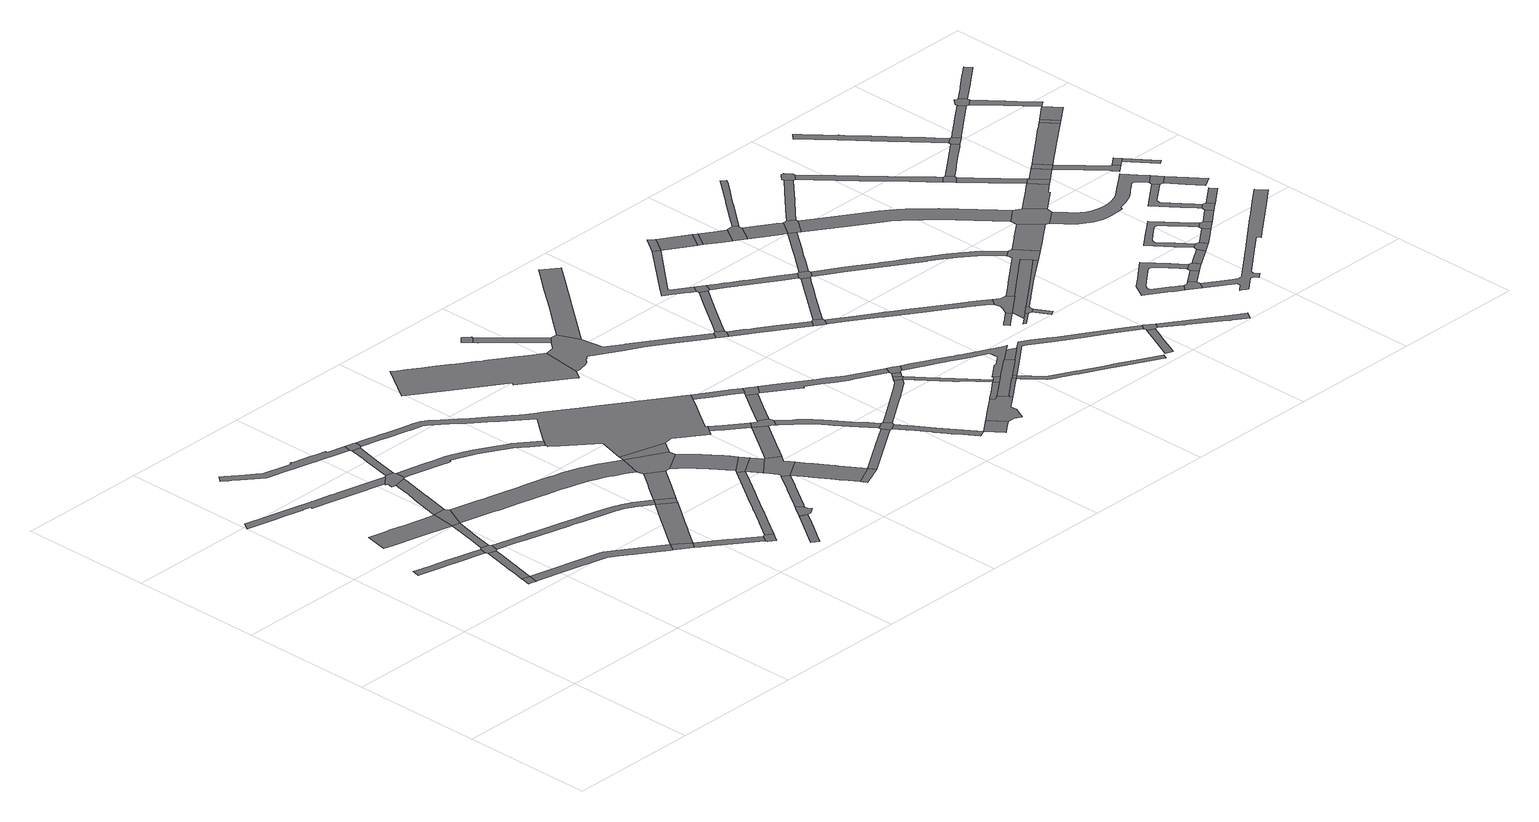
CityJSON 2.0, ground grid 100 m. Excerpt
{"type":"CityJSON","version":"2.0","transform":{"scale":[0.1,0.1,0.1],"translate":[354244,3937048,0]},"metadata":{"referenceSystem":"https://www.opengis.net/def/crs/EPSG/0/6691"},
"CityObjects":{
"road1":{"type":"Road","attributes":{"RoadStructureAttribute.sectionType":"1"},"geometry":[{"type":"MultiSurface","lod":"1","boundaries":[[[0,1,2,3,4,5,6,7,8,9,10,11,12,13,14,15,16,17,18,19,20,21]]]}]},
"road2":{"type":"Road","geometry":[{"type":"MultiSurface","lod":"1","boundaries":[[[22,23,24,25,26,27]]]}]},
"road3":{"type":"Road","attributes":{"RoadStructureAttribute.sectionType":"1"},"geometry":[{"type":"MultiSurface","lod":"1","boundaries":[[[26,28,29,30,31,32,33,34,35,27]]]}]},
"road4":{"type":"Road","attributes":{"RoadStructureAttribute.sectionType":"1"},"geometry":[{"type":"MultiSurface","lod":"1","boundaries":[[[36,37,38,39,40,41,42,43,44,45,46]]]}]},
"road5":{"type":"Road","geometry":[{"type":"MultiSurface","lod":"1","boundaries":[[[47,48,49,50,11,10,31,30]]]}]},
"road6":{"type":"Road","attributes":{"RoadStructureAttribute.sectionType":"1"},"geometry":[{"type":"MultiSurface","lod":"1","boundaries":[[[51,52,53,54,55,56,57,58,59,60,61,62,63,64,65,66,67,68,69,70,71,72,73,74,75,76,77,78,79,80,81,82]]]}]},
"road7":{"type":"Road","attributes":{"RoadStructureAttribute.sectionType":"1"},"geometry":[{"type":"MultiSurface","lod":"1","boundaries":[[[49,83,84,85,86,38,87,88,89,50]]]}]},
"road8":{"type":"Road","attributes":{"RoadStructureAttribute.sectionType":"1"},"geometry":[{"type":"MultiSurface","lod":"1","boundaries":[[[25,90,91,92,93,94,95,96,97,98,99,100,101,26]]]}]},
"road9":{"type":"Road","geometry":[{"type":"MultiSurface","lod":"1","boundaries":[[[38,86,102,103,39]]]}]},
"road10":{"type":"Road","attributes":{"RoadStructureAttribute.sectionType":"1"},"geometry":[{"type":"MultiSurface","lod":"1","boundaries":[[[104,105,106,107,108,109,110,111,112,113,114,115,116,117,118,119,120,121,122,123,124,125,126,127,128,129,130,131,132,133,134,135,136,137,138,139,140,141,142,143,144,145]]]}]},
"road11":{"type":"Road","attributes":{"RoadStructureAttribute.sectionType":"1"},"geometry":[{"type":"MultiSurface","lod":"1","boundaries":[[[103,146,147,148,149,150,151,152,153,154,155,39]]]}]},
"road12":{"type":"Road","geometry":[{"type":"MultiSurface","lod":"1","boundaries":[[[156,157,158,150,149,159,160,161,162,65,64]]]}]},
"road13":{"type":"Road","attributes":{"RoadStructureAttribute.sectionType":"1"},"geometry":[{"type":"MultiSurface","lod":"1","boundaries":[[[163,164,165,166,167,168,169,170,171,172,173,174,175,176,177,178,179,180,181,182,183,184,185,186,187,188,189,190,191,192,193,194,195,196,197,198,48,47]]]}]},
"road14":{"type":"Road","geometry":[{"type":"MultiSurface","lod":"1","boundaries":[[[199,98,97,200,201]]]}]},
"road15":{"type":"Road","attributes":{"RoadStructureAttribute.sectionType":"1"},"geometry":[{"type":"MultiSurface","lod":"1","boundaries":[[[202,203,204,205,162,161,206,207,208]]]}]},
"road16":{"type":"Road","attributes":{"RoadStructureAttribute.sectionType":"1"},"geometry":[{"type":"MultiSurface","lod":"1","boundaries":[[[209,210,211,212,213,214,215,199,201]]]}]},
"road17":{"type":"Road","geometry":[{"type":"MultiSurface","lod":"1","boundaries":[[[216,217,218,123,122,202,208,219]]]}]},
"road18":{"type":"Road","attributes":{"RoadStructureAttribute.sectionType":"1"},"geometry":[{"type":"MultiSurface","lod":"1","boundaries":[[[220,221,222,223,224,225,226,227,228,229,230,231,232,233,234,235,102,86,236,237,238,239,240,241,242,243,244,245,246,247,248,249,250,251,252,253,254,255]]]}]},
"road19":{"type":"Road","attributes":{"RoadStructureAttribute.sectionType":"1"},"geometry":[{"type":"MultiSurface","lod":"1","boundaries":[[[175,256,257,258,259,98,199,260,261,262,263,264,265,266]]]}]},
"road20":{"type":"Road","geometry":[{"type":"MultiSurface","lod":"1","boundaries":[[[267,268,269,270,212,211,271]]]}]},
"road21":{"type":"Road","attributes":{"RoadStructureAttribute.sectionType":"1"},"geometry":[{"type":"MultiSurface","lod":"1","boundaries":[[[159,272,273,274,275,276,277,278,279,280,281,282,283,284,285,286,287,288,289,290,291,292,293,294,295,296,297,160]]]}]},
"road22":{"type":"Road","geometry":[{"type":"MultiSurface","lod":"1","boundaries":[[[298,299,176,175,266]]]}]},
"road23":{"type":"Road","attributes":{"RoadStructureAttribute.sectionType":"1"},"geometry":[{"type":"MultiSurface","lod":"1","boundaries":[[[300,301,302,303,304,305,306,307,308,309,310,311,312]]]}]},
"road24":{"type":"Road","attributes":{"RoadStructureAttribute.sectionType":"1"},"geometry":[{"type":"MultiSurface","lod":"1","boundaries":[[[299,313,314,315,316,317,318,319,320,321,176]]]}]},
"road25":{"type":"Road","geometry":[{"type":"MultiSurface","lod":"1","boundaries":[[[322,323,324,325,306,326,327,328,329]]]}]},
"road26":{"type":"Road","attributes":{"RoadStructureAttribute.sectionType":"1"},"geometry":[{"type":"MultiSurface","lod":"1","boundaries":[[[330,331,332,333,334,335,336,337,338,339,270,269,340,341,342,343,344,345,346,347,348,349,350,351,352,353,354,355,351,356]]]}]},
"road27":{"type":"Road","geometry":[{"type":"MultiSurface","lod":"1","boundaries":[[[357,358,255,254,317,316,359]]]}]},
"road28":{"type":"Road","geometry":[{"type":"MultiSurface","lod":"1","boundaries":[[[360,361,362,363,364,365,366,367,368,369,370,371,372,373,374,375,376,377,378,379,380,381,382,383,384,216,219,385,386,387,388,389,390,391,392,393,394,395,396,397,398,399,400,401,402,287,286,403,404,405,406,407,408,409,410,411,412,413,414,415,416,417,418,419,420,421]]]}]},
"road29":{"type":"Road","geometry":[{"type":"MultiSurface","lod":"1","boundaries":[[[358,422,412,411,255]]]}]},
"road30":{"type":"Road","attributes":{"RoadStructureAttribute.sectionType":"1"},"geometry":[{"type":"MultiSurface","lod":"1","boundaries":[[[423,424,425,426,427,428,429,430,431,432,433,434,435,436,437,438,439,440,441,442,443,444,357,359]]]}]},
"road31":{"type":"Road","geometry":[{"type":"MultiSurface","lod":"1","boundaries":[[[351,355,434,433,356]]]}]},
"road32":{"type":"Road","attributes":{"RoadStructureAttribute.sectionType":"1"},"geometry":[{"type":"MultiSurface","lod":"1","boundaries":[[[445,446,447,448,449,450,451,452,453,454,455,456,457,458,459,460,461,462,463,464,465,466,467,451,468,469,470,471,472,473,322,329]]]}]},
"road33":{"type":"Road","geometry":[{"type":"MultiSurface","lod":"1","boundaries":[[[467,474,475,476,353,352,477,478,479,468,451]]]}]},
"road34":{"type":"Road","geometry":[{"type":"MultiSurface","lod":"1","boundaries":[[[459,480,481,482,460]]]}]},
"road35":{"type":"Road","attributes":{"RoadStructureAttribute.sectionType":"1"},"geometry":[{"type":"MultiSurface","lod":"1","boundaries":[[[483,484,485,486,487,488,489,490,491,492,493,494,495,496,497,498,499,500,501,502,503,504,505,506,507,508,509,510,511]]]}]},
"road36":{"type":"Road","attributes":{"RoadStructureAttribute.sectionType":"1"},"geometry":[{"type":"MultiSurface","lod":"1","boundaries":[[[512,513,476,475,514,515,516,517]]]}]},
"road37":{"type":"Road","attributes":{"RoadStructureAttribute.sectionType":"1"},"geometry":[{"type":"MultiSurface","lod":"1","boundaries":[[[518,519,416,415,520,521,512]]]}]},
"road38":{"type":"Road","geometry":[{"type":"MultiSurface","lod":"1","boundaries":[[[522,523,524,525,526,527,518,512,517]]]}]},
"road39":{"type":"Road","attributes":{"RoadStructureAttribute.sectionType":"1"},"geometry":[{"type":"MultiSurface","lod":"1","boundaries":[[[528,529,530,531,532,533,534,535,536,537,538,460,482]]]}]},
"road40":{"type":"Road","geometry":[{"type":"MultiSurface","lod":"1","boundaries":[[[539,540,541,542,543,544,545,546]]]}]},
"road41":{"type":"Road","attributes":{"RoadStructureAttribute.sectionType":"1"},"geometry":[{"type":"MultiSurface","lod":"1","boundaries":[[[547,526,525,548,549,550]]]}]},
"road42":{"type":"Road","attributes":{"RoadStructureAttribute.sectionType":"1"},"geometry":[{"type":"MultiSurface","lod":"1","boundaries":[[[551,552,553,554,555,556,557,558,559,560,561,562,524,523,563,564,565,566,567,568,569,570]]]}]},
"road43":{"type":"Road","attributes":{"RoadStructureAttribute.sectionType":"1"},"geometry":[{"type":"MultiSurface","lod":"1","boundaries":[[[571,572,573,574,575,576,577,578,579,360,421]]]}]},
"road44":{"type":"Road","attributes":{"RoadStructureAttribute.sectionType":"1"},"geometry":[{"type":"MultiSurface","lod":"1","boundaries":[[[580,581,582,583,542,541,584,585,586,587,588,589,590]]]}]},
"road45":{"type":"Road","geometry":[{"type":"MultiSurface","lod":"1","boundaries":[[[534,533,591,592,593,594,551,570]]]}]},
"road46":{"type":"Road","geometry":[{"type":"MultiSurface","lod":"1","boundaries":[[[549,595,596,597,598,599,575,574,550]]]}]},
"road47":{"type":"Road","attributes":{"RoadStructureAttribute.sectionType":"1"},"geometry":[{"type":"MultiSurface","lod":"1","boundaries":[[[600,601,602,603,592,591,604,605,606,607,608,609,610,611,612]]]}]},
"road48":{"type":"Road","geometry":[{"type":"MultiSurface","lod":"1","boundaries":[[[613,492,491,614,615,616,617,618,619,620,621,622,623,624,625,626,627,628,629,630,631,632,633,634,635,580,590]]]}]},
"road49":{"type":"Road","attributes":{"function":"3","RoadStructureAttribute.sectionType":"1"},"geometry":[{"type":"MultiSurface","lod":"1","boundaries":[[[636,637,638,600,639]]]}]},
"road50":{"type":"Road","attributes":{"RoadStructureAttribute.sectionType":"1"},"geometry":[{"type":"MultiSurface","lod":"1","boundaries":[[[640,641,642,643,644,645,646,597,596,647,648,649,650,651,652,653,654,655,656,657]]]}]},
"road51":{"type":"Road","attributes":{"RoadStructureAttribute.sectionType":"1"},"geometry":[{"type":"MultiSurface","lod":"1","boundaries":[[[658,659,660,661,662,663,664,665,594,593,666,667,668,669,670,671,672,673,674,675,676,677,678,679,680,681,682,683,684,675,685]]]}]},
"road52":{"type":"Road","attributes":{"function":"3","RoadStructureAttribute.sectionType":"1"},"geometry":[{"type":"MultiSurface","lod":"1","boundaries":[[[686,687,688,689,690,635,634,691,692,693,694]]]}]},
"road53":{"type":"Road","geometry":[{"type":"MultiSurface","lod":"1","boundaries":[[[695,696,697,698,699,700,701,702,703,704,705,706,707,708,709,638,637,710,711,712]]]}]},
"road54":{"type":"Road","geometry":[{"type":"MultiSurface","lod":"1","boundaries":[[[713,714,715,716,626,625]]]}]},
"road55":{"type":"Road","geometry":[{"type":"MultiSurface","lod":"1","boundaries":[[[675,684,717,718,685]]]}]},
"road56":{"type":"Road","attributes":{"RoadStructureAttribute.sectionType":"1"},"geometry":[{"type":"MultiSurface","lod":"1","boundaries":[[[719,718,717,720]]]}]},
"road57":{"type":"Road","geometry":[{"type":"MultiSurface","lod":"1","boundaries":[[[719,720,721,722,723,724,657,656]]]}]},
"road58":{"type":"Road","geometry":[{"type":"MultiSurface","lod":"1","boundaries":[[[725,726,704,703,727,728,729,680]]]}]},
"road59":{"type":"Road","attributes":{"RoadStructureAttribute.sectionType":"1"},"geometry":[{"type":"MultiSurface","lod":"1","boundaries":[[[730,731,732,733,734,735,736,737,738,714,713,739,740,741,742]]]}]},
"road60":{"type":"Road","attributes":{"RoadStructureAttribute.sectionType":"1"},"geometry":[{"type":"MultiSurface","lod":"1","boundaries":[[[697,743,744,745,746,747,698]]]}]},
"road61":{"type":"Road","attributes":{"RoadStructureAttribute.sectionType":"1"},"geometry":[{"type":"MultiSurface","lod":"1","boundaries":[[[748,749,750,751,752,753,716,715,754,755,756,757,758]]]}]},
"road62":{"type":"Road","geometry":[{"type":"MultiSurface","lod":"1","boundaries":[[[759,681,680,729,760,761]]]}]},
"road63":{"type":"Road","attributes":{"function":"3","RoadStructureAttribute.sectionType":"1"},"geometry":[{"type":"MultiSurface","lod":"1","boundaries":[[[762,763,764,765,766,700,699,767,768,769,770,771,772]]]}]},
"road64":{"type":"Road","geometry":[{"type":"MultiSurface","lod":"1","boundaries":[[[770,773,746,745,774]]]}]},
"road65":{"type":"Road","attributes":{"RoadStructureAttribute.sectionType":"1"},"geometry":[{"type":"MultiSurface","lod":"1","boundaries":[[[722,775,776,777,778,779,780,781,782,783,784,785,786,761,760,787,788,789,790,791,792,793,794,795,796,797,798,799,800,723]]]}]},
"road66":{"type":"Road","geometry":[{"type":"MultiSurface","lod":"1","boundaries":[[[801,802,803,804,805,730,742]]]}]},
"road67":{"type":"Road","geometry":[{"type":"MultiSurface","lod":"1","boundaries":[[[806,807,808,809,748,758]]]}]},
"road68":{"type":"Road","attributes":{"RoadStructureAttribute.sectionType":"1"},"geometry":[{"type":"MultiSurface","lod":"1","boundaries":[[[810,811,812,813,814,815,816,809,808,817,818,819,820,821,822,823]]]}]},
"road69":{"type":"Road","attributes":{"function":"3","RoadStructureAttribute.sectionType":"6"},"geometry":[{"type":"MultiSurface","lod":"1","boundaries":[[[824,825,762,772]]]}]},
"road70":{"type":"Road","attributes":{"RoadStructureAttribute.sectionType":"1"},"geometry":[{"type":"MultiSurface","lod":"1","boundaries":[[[826,827,828,829,830,831,832,833,805,804]]]}]},
"road71":{"type":"Road","attributes":{"RoadStructureAttribute.sectionType":"1"},"geometry":[{"type":"MultiSurface","lod":"1","boundaries":[[[745,834,835,836,837,838,839,840,841,842,843,844,845,846,847,848,849,850,851,852,853,854,855,774]]]}]},
"road72":{"type":"Road","attributes":{"RoadStructureAttribute.sectionType":"1"},"geometry":[{"type":"MultiSurface","lod":"1","boundaries":[[[856,857,858,859,860,861,862,807,806,863,864,865,866,867,868]]]}]},
"road73":{"type":"Road","attributes":{"RoadStructureAttribute.sectionType":"1"},"geometry":[{"type":"MultiSurface","lod":"1","boundaries":[[[869,870,871,872,873,874,875,876,877,878,879,880,881,882,883,884,885,886,887,888,803,802]]]}]},
"road74":{"type":"Road","geometry":[{"type":"MultiSurface","lod":"1","boundaries":[[[889,890,810,823]]]}]},
"road75":{"type":"Road","attributes":{"RoadStructureAttribute.sectionType":"1"},"geometry":[{"type":"MultiSurface","lod":"1","boundaries":[[[891,770,774,892,893,894,895,896,897,898,899,900,901,902,903,904,905,906,907,908,909,910,911,912,772]]]}]},
"road76":{"type":"Road","geometry":[{"type":"MultiSurface","lod":"1","boundaries":[[[867,831,830,913,914,915,916,868]]]}]},
"road77":{"type":"Road","attributes":{"function":"3","RoadStructureAttribute.sectionType":"1"},"geometry":[{"type":"MultiSurface","lod":"1","boundaries":[[[917,918,919,920,889,823]]]}]},
"road78":{"type":"Road","attributes":{"RoadStructureAttribute.sectionType":"1"},"geometry":[{"type":"MultiSurface","lod":"1","boundaries":[[[921,922,923,924,925,926,927,928,929,930,931,932]]]}]},
"road79":{"type":"Road","geometry":[{"type":"MultiSurface","lod":"1","boundaries":[[[919,918,933,934]]]}]},
"road80":{"type":"Road","geometry":[{"type":"MultiSurface","lod":"1","boundaries":[[[935,936,937,938,939,940]]]}]},
"road81":{"type":"Road","attributes":{"function":"3","RoadStructureAttribute.sectionType":"1"},"geometry":[{"type":"MultiSurface","lod":"1","boundaries":[[[933,941,942,943,944,945,934]]]}]},
"road82":{"type":"Road","geometry":[{"type":"MultiSurface","lod":"1","boundaries":[[[946,940,939,947,948,949,950]]]}]},
"road83":{"type":"Road","attributes":{"RoadStructureAttribute.sectionType":"1"},"geometry":[{"type":"MultiSurface","lod":"1","boundaries":[[[951,952,953,916,915,954,955,956,957,958,959]]]}]},
"road84":{"type":"Road","geometry":[{"type":"MultiSurface","lod":"1","boundaries":[[[960,961,962,963,879,878,964,965,921,932]]]}]},
"road85":{"type":"Road","attributes":{"RoadStructureAttribute.sectionType":"1"},"geometry":[{"type":"MultiSurface","lod":"1","boundaries":[[[966,967,968,969,970,971,972,973]]]}]},
"road86":{"type":"Road","attributes":{"RoadStructureAttribute.sectionType":"1"},"geometry":[{"type":"MultiSurface","lod":"1","boundaries":[[[947,974,975,948]]]}]},
"road87":{"type":"Road","geometry":[{"type":"MultiSurface","lod":"1","boundaries":[[[976,944,943,977,978,979,980,981]]]}]},
"road88":{"type":"Road","attributes":{"function":"3","RoadStructureAttribute.sectionType":"1"},"geometry":[{"type":"MultiSurface","lod":"1","boundaries":[[[982,983,979,978,984,985,959,986]]]}]},
"road89":{"type":"Road","geometry":[{"type":"MultiSurface","lod":"1","boundaries":[[[901,987,971,970,988,989,990,902]]]}]},
"road90":{"type":"Road","attributes":{"RoadStructureAttribute.sectionType":"1"},"geometry":[{"type":"MultiSurface","lod":"1","boundaries":[[[991,992,993,994,995,996,997,998,999,1000,1001,1002,1003,1004,914,913,1005,1006,1007,1008,1009,1010,1011,1012,1013,1014,1015,1016,1017]]]}]},
"road91":{"type":"Road","attributes":{"function":"3","RoadStructureAttribute.sectionType":"1"},"geometry":[{"type":"MultiSurface","lod":"1","boundaries":[[[1018,1019,1020,1021,1022,1023,946,1024,1025]]]}]},
"road92":{"type":"Road","geometry":[{"type":"MultiSurface","lod":"1","boundaries":[[[1026,986,959,958,1027,1028,1029]]]}]},
"road93":{"type":"Road","attributes":{"function":"3","RoadStructureAttribute.sectionType":"1"},"geometry":[{"type":"MultiSurface","lod":"1","boundaries":[[[1024,946,950,1030,1031,1032,1033,1034,1035,1036,1037,1038]]]}]},
"road94":{"type":"Road","attributes":{"RoadStructureAttribute.sectionType":"1"},"geometry":[{"type":"MultiSurface","lod":"1","boundaries":[[[1039,1040,1041,1042,1043,1044,1045,1046,1047,1048,1049,1050,1051,1052,1053,1054,1055,1056,1057,1058,1059,976,981]]]}]},
"road95":{"type":"Road","attributes":{"RoadStructureAttribute.sectionType":"1"},"geometry":[{"type":"MultiSurface","lod":"1","boundaries":[[[1060,1061,1062,1063,1064,1065,1066,1067,1068,1069,1070,1071,1072,1073,1074,1075,989,988]]]}]},
"road96":{"type":"Road","attributes":{"RoadStructureAttribute.sectionType":"1"},"geometry":[{"type":"MultiSurface","lod":"1","boundaries":[[[1037,1076,1077,1017,1016,1078,1079,1080,1081,1082,962,961,1019,1083,1084,1085,1018,1038]]]}]},
"road97":{"type":"Road","attributes":{"RoadStructureAttribute.sectionType":"1"},"geometry":[{"type":"MultiSurface","lod":"1","boundaries":[[[1086,1087,1088,1089,1090,1091,1092,1093,1094,1095,1096,1097,1098,1099,1026,1029]]]}]},
"road98":{"type":"Road","attributes":{"function":"3","RoadStructureAttribute.sectionType":"1"}},
"road99":{"type":"Road","attributes":{"function":"3","RoadStructureAttribute.sectionType":"1"},"geometry":[{"type":"MultiSurface","lod":"1","boundaries":[[[1027,1100,1101,1102,1103,1104,1105,1106,1107,1108,1109,1110,1111,1112,1113,1114,1115,1116,1117,1118,1119,1120,1028]]]}]},
"road100":{"type":"Road","geometry":[{"type":"MultiSurface","lod":"1","boundaries":[[[1121,1122,1123,1124,1125,1126,1127]]]}]},
"road101":{"type":"Road","attributes":{"RoadStructureAttribute.sectionType":"1"},"geometry":[{"type":"MultiSurface","lod":"1","boundaries":[[[1128,1129,1130,1131,1132,1133,1134,1135,1136,1137,1138,1125,1124,1139,1140,1141,1142,1143,1144,1145,1146,1147,1148,1149,1150,1151,1152]]]}]},
"road102":{"type":"Road","geometry":[{"type":"MultiSurface","lod":"1","boundaries":[[[1153,1154,1155,1156,1157,1092,1091,1158]]]}]},
"road103":{"type":"Road","geometry":[{"type":"MultiSurface","lod":"1","boundaries":[[[1159,1160,1077,1076,1161,1162,1163,1164]]]}]},
"road104":{"type":"Road","attributes":{"RoadStructureAttribute.sectionType":"1"},"geometry":[{"type":"MultiSurface","lod":"1","boundaries":[[[1165,1166,1122,1121]]]}]},
"road105":{"type":"Road","geometry":[{"type":"MultiSurface","lod":"1","boundaries":[[[1166,1165,1167,1168,1169,1128,1152]]]}]},
"road106":{"type":"Road","attributes":{"RoadStructureAttribute.sectionType":"1"},"geometry":[{"type":"MultiSurface","lod":"1","boundaries":[[[1158,1170,1171,1172,1173,1174,1175,1176,1177,1178,1179,1180,1181,1182,1183,1184,1185,1186,1187,1188,1189,1190,1191,1153]]]}]},
"road107":{"type":"Road","geometry":[{"type":"MultiSurface","lod":"1","boundaries":[[[1192,1164,1163,1193,1194,1195,1196,1110,1109]]]}]},
"road108":{"type":"Road","attributes":{"RoadStructureAttribute.sectionType":"1"},"geometry":[{"type":"MultiSurface","lod":"1","boundaries":[[[1197,1198,1169,1168,1199]]]}]},
"road109":{"type":"Road","geometry":[{"type":"MultiSurface","lod":"1","boundaries":[[[1200,1201,1202,1203,1197,1199]]]}]},
"road110":{"type":"Road","geometry":[{"type":"MultiSurface","lod":"1","boundaries":[[[1204,1205,1180,1179,1206,1207,1208]]]}]},
"road111":{"type":"Road","attributes":{"RoadStructureAttribute.sectionType":"1"},"geometry":[{"type":"MultiSurface","lod":"1","boundaries":[[[1209,1210,1211,1212,1213,1214,1215,1203,1202,1216,1217,1218,1219,1220,1221,1222,1223,1224,1225,1226]]]}]},
"road112":{"type":"Road","attributes":{"function":"3","RoadStructureAttribute.sectionType":"1"},"geometry":[{"type":"MultiSurface","lod":"1","boundaries":[[[1227,1228,1229,1230,1231,1232,1196,1195]]]}]},
"road113":{"type":"Road","attributes":{"RoadStructureAttribute.sectionType":"1"},"geometry":[{"type":"MultiSurface","lod":"1","boundaries":[[[1233,1234,1235,1236,1201,1200,1237,1238,1239,1240]]]}]},
"road114":{"type":"Road","attributes":{"RoadStructureAttribute.sectionType":"1"},"geometry":[{"type":"MultiSurface","lod":"1","boundaries":[[[1207,1241,1242,1243,1244,1230,1245,1246,1247,1248,1208]]]}]},
"road115":{"type":"Road","attributes":{"RoadStructureAttribute.sectionType":"1"},"geometry":[{"type":"MultiSurface","lod":"1","boundaries":[[[1249,1250,1251,1252,1253,1254,1255,1256,1257,1258,1259,1260,1127,1126,1261,1262,1263,1264,1265,1266,1267,1268,1269,1270,1271,1272,1273,1274,1275,1276,1277,1278,1279,1280]]]}]},
"road116":{"type":"Road","attributes":{"RoadStructureAttribute.sectionType":"1"},"geometry":[{"type":"MultiSurface","lod":"1","boundaries":[[[1281,1282,1283,1284,1285,1286,1287,1288,1289,1290,1291,1292,1293,1294,1295,1296,1297,1298,1299,1300,1301,1302,1303,1304,1305,1306,1307,1308,1309,1194,1193,1310,1311,1312,1313,1314,1315,1316,1317,1318,1319,1320,1321,1322,1323,1324,1325,1326,1327,1328,1329,1330,1331,1332,1333,1334,1335,1336,1337,1338,1339,1340,1341]]]}]},
"road117":{"type":"Road","geometry":[{"type":"MultiSurface","lod":"1","boundaries":[[[1225,1233,1240,1342,1343,1226]]]}]},
"road118":{"type":"Road","attributes":{"RoadStructureAttribute.sectionType":"1"},"geometry":[{"type":"MultiSurface","lod":"1","boundaries":[[[1344,1345,1346,1347,1205,1204,1348,1349,1350,1351,1352,1353]]]}]},
"road119":{"type":"Road","geometry":[{"type":"MultiSurface","lod":"1","boundaries":[[[1245,1230,1229,1354,1355]]]}]},
"road120":{"type":"Road","attributes":{"RoadStructureAttribute.sectionType":"1"},"geometry":[{"type":"MultiSurface","lod":"1","boundaries":[[[1356,1357,1358,1359,1360,1361,1362,1363,1364,1365,1366,1367,1368,1369,1370,1371,1372,1373,1374,1375,1376,1377,1378,1379,1380,1381,1382,1383,1384,1385]]]}]},
"road121":{"type":"Road","attributes":{"function":"3","RoadStructureAttribute.sectionType":"1"},"geometry":[{"type":"MultiSurface","lod":"1","boundaries":[[[1354,1386,1387,1355]]]}]},
"road122":{"type":"Road","attributes":{"RoadStructureAttribute.sectionType":"1"},"geometry":[{"type":"MultiSurface","lod":"1","boundaries":[[[1388,1343,1342,1389,1390]]]}]},
"road123":{"type":"Road","attributes":{"RoadStructureAttribute.sectionType":"1"},"geometry":[{"type":"MultiSurface","lod":"1","boundaries":[[[1391,1392,1393,1394,1395,1396,1397,1398,1399,1400,1401]]]}]},
"road124":{"type":"Road","geometry":[{"type":"MultiSurface","lod":"1","boundaries":[[[1402,1387,1386,1403]]]}]},
"road125":{"type":"Road","geometry":[{"type":"MultiSurface","lod":"1","boundaries":[[[1389,1404,1405,1406,1391,1401,1390]]]}]},
"road126":{"type":"Road","geometry":[{"type":"MultiSurface","lod":"1","boundaries":[[[1372,1371,1353,1352,1407,1408,1409]]]}]},
"road127":{"type":"Road","attributes":{"RoadStructureAttribute.sectionType":"1"},"geometry":[{"type":"MultiSurface","lod":"1","boundaries":[[[1410,1411,1412,1413,1403,1386,1414,1415,1416,1417,1418]]]}]},
"road128":{"type":"Road","attributes":{"RoadStructureAttribute.sectionType":"1"},"geometry":[{"type":"MultiSurface","lod":"1","boundaries":[[[1406,1405,1419,1420,1421]]]}]},
"road129":{"type":"Road","geometry":[{"type":"MultiSurface","lod":"1","boundaries":[[[1422,1397,1396,1423,1424,1425,1281,1341]]]}]},
"road130":{"type":"Road","attributes":{"RoadStructureAttribute.sectionType":"1"},"geometry":[{"type":"MultiSurface","lod":"1","boundaries":[[[1426,1425,1424,1427,1428,1429]]]}]},
"road131":{"type":"Road","geometry":[{"type":"MultiSurface","lod":"1","boundaries":[[[1430,1431,1432,1433,1434,1435,1410,1418]]]}]},
"road132":{"type":"Road","attributes":{"function":"3","RoadStructureAttribute.sectionType":"1"},"geometry":[{"type":"MultiSurface","lod":"1","boundaries":[[[1436,1437,1438,1439,1402,1403,1440,1441,1442,1443,1444]]]}]},
"road133":{"type":"Road","attributes":{"RoadStructureAttribute.sectionType":"1"},"geometry":[{"type":"MultiSurface","lod":"1","boundaries":[[[1408,1445,1446,1447,1448,1449,1450,1451,1452,1409]]]}]},
"road134":{"type":"Road","attributes":{"RoadStructureAttribute.sectionType":"1"},"geometry":[{"type":"MultiSurface","lod":"1","boundaries":[[[1432,1453,1454,1433]]]}]},
"road135":{"type":"Road","geometry":[{"type":"MultiSurface","lod":"1","boundaries":[[[1455,1449,1448,1456,1457,1458,1459,1460,1461]]]}]},
"road136":{"type":"Road","geometry":[{"type":"MultiSurface","lod":"1","boundaries":[[[1443,1462,1463,1444]]]}]},
"road137":{"type":"Road","attributes":{"RoadStructureAttribute.sectionType":"1"},"geometry":[{"type":"MultiSurface","lod":"1","boundaries":[[[1464,1465,1457,1456,1466,1467,1468,1469]]]}]},
"road138":{"type":"Road","attributes":{"function":"3","RoadStructureAttribute.sectionType":"1"},"geometry":[{"type":"MultiSurface","lod":"1","boundaries":[[[1463,1462,1470,1468]]]}]},
"road139":{"type":"Road","attributes":{"RoadStructureAttribute.sectionType":"1"},"geometry":[{"type":"MultiSurface","lod":"1","boundaries":[[[1458,1471,1472,1473,1474,1475,1476,1477,1478,1479,1480,1481,1459]]]}]}
},
"vertices":[
[333,1728,0],[369,1719,0],[425,1706,0],[427,1705,0],[462,1697,0],[508,1686,0],[521,1683,0],[586,1668,0],[613,1661,0],[647,1653,0],[854,1604,0],[868,1662,0],[796,1680,0],[715,1699,0],[655,1713,0],[626,1720,0],[537,1741,0],[474,1756,0],[433,1766,0],[427,1768,0],[425,1768,0],[349,1786,0],
[771,1192,0],[754,1119,0],[783,1112,0],[812,1105,0],[830,1179,0],[772,1198,0],
[877,1380,0],[908,1509,0],[923,1572,0],[865,1587,0],[843,1495,0],[819,1396,0],[807,1343,0],[789,1270,0],
[512,2117,0],[695,2073,0],[965,2009,0],[987,2191,0],[971,2194,0],[743,2247,0],[714,2254,0],[642,2272,0],[604,2281,0],[478,2310,0],[437,2135,0],
[940,1582,0],[954,1641,0],[943,1658,0],[885,1673,0],
[218,2925,0],[230,2922,0],[316,2903,0],[376,2889,0],[435,2874,0],[438,2873,0],[440,2873,0],[497,2859,0],[502,2858,0],[499,2843,0],[667,2803,0],[774,2778,0],[809,2770,0],[1059,2711,0],[1129,2771,0],[851,2837,0],[827,2843,0],[784,2854,0],[728,2868,0],[710,2872,0],[581,2901,0],[565,2905,0],[562,2906,0],[557,2907,0],[546,2910,0],[449,2932,0],[441,2934,0],[439,2935,0],[239,2982,0],[232,2983,0],[42,3029,0],[7,2975,0],
[979,1813,0],[981,1820,0],[987,1848,0],[1024,1996,0],[961,1993,0],[925,1834,0],[916,1796,0],
[830,1101,0],[1047,1050,0],[1342,981,0],[1363,976,0],[1427,932,0],[1455,912,0],[1715,732,0],[1728,723,0],[1772,786,0],[1544,944,0],[1399,1045,0],[1373,1051,0],
[1104,2161,0],[1084,2194,0],
[384,3495,0],[402,3482,0],[445,3448,0],[447,3446,0],[482,3419,0],[502,3403,0],[520,3388,0],[586,3336,0],[621,3329,0],[621,3328,0],[624,3328,0],[644,3323,0],[733,3301,0],[803,3283,0],[943,3250,0],[958,3246,0],[1024,3230,0],[1097,3213,0],[1226,3181,0],[1240,3240,0],[1116,3271,0],[1103,3274,0],[1106,3289,0],[1042,3303,0],[1013,3311,0],[986,3318,0],[867,3346,0],[846,3352,0],[834,3354,0],[830,3340,0],[821,3342,0],[801,3348,0],[709,3370,0],[682,3376,0],[612,3391,0],[576,3421,0],[518,3466,0],[448,3520,0],[446,3522,0],[406,3553,0],[377,3575,0],[338,3529,0],
[1134,2398,0],[1137,2412,0],[1191,2638,0],[1197,2664,0],[1100,2643,0],[1093,2613,0],[1066,2500,0],[1049,2437,0],[1044,2421,0],[993,2216,0],
[1056,2698,0],[1074,2694,0],[1064,2651,0],[1212,2674,0],[1215,2750,0],[1205,2768,0],[1146,2781,0],
[1087,1545,0],[1165,1525,0],[1377,1471,0],[1496,1440,0],[1535,1430,0],[1590,1416,0],[1803,1362,0],[1845,1349,0],[1914,1326,0],[1970,1295,0],[2016,1266,0],[2022,1263,0],[2088,1217,0],[2124,1266,0],[2053,1314,0],[2003,1346,0],[1974,1362,0],[1939,1381,0],[1928,1384,0],[1881,1400,0],[1880,1401,0],[1817,1420,0],[1673,1458,0],[1628,1469,0],[1604,1475,0],[1583,1481,0],[1558,1487,0],[1499,1501,0],[1496,1502,0],[1313,1551,0],[1234,1570,0],[1225,1573,0],[1205,1578,0],[1179,1583,0],[1098,1605,0],[1090,1607,0],
[1890,692,0],[1824,659,0],[1851,640,0],
[1234,3165,0],[1204,3035,0],[1192,2986,0],[1186,2956,0],[1222,2854,0],[1243,2938,0],[1295,3150,0],
[1886,616,0],[1970,555,0],[2237,360,0],[2271,410,0],[2089,547,0],[2085,549,0],[2078,554,0],
[1326,3220,0],[1305,3225,0],[1284,3229,0],[1312,3160,0],
[2300,1813,0],[2225,1851,0],[2218,1855,0],[2159,1883,0],[2095,1909,0],[2042,1929,0],[1964,1952,0],[1935,1960,0],[1902,1969,0],[1879,1976,0],[1682,2023,0],[1632,2035,0],[1503,2067,0],[1398,2093,0],[1379,2095,0],[1312,2112,0],[1165,1963,0],[1290,1933,0],[1323,1924,0],[1501,1881,0],[1575,1863,0],[1655,1844,0],[1695,1834,0],[1791,1811,0],[1817,1805,0],[1871,1791,0],[1929,1775,0],[1968,1763,0],[2014,1747,0],[2066,1726,0],[2116,1705,0],[2162,1682,0],[2175,1675,0],[2249,1637,0],[2316,1597,0],[2369,1772,0],
[2079,1204,0],[1969,1055,0],[1932,1004,0],[1786,805,0],[1979,815,0],[2006,851,0],[2052,915,0],[2120,1007,0],[2133,1024,0],[2187,1097,0],[2210,1129,0],
[2290,306,0],[2304,327,0],[2340,380,0],[2291,414,0],[2241,340,0],
[1277,2659,0],[1395,2632,0],[1499,2608,0],[1510,2606,0],[1538,2599,0],[1561,2594,0],[1575,2591,0],[1579,2605,0],[1649,2581,0],[1738,2546,0],[1765,2536,0],[1858,2485,0],[1986,2410,0],[2073,2342,0],[2157,2279,0],[2193,2325,0],[2020,2460,0],[2012,2465,0],[1883,2538,0],[1787,2588,0],[1743,2608,0],[1724,2616,0],[1596,2663,0],[1510,2683,0],[1437,2699,0],[1413,2705,0],
[2221,1145,0],[2245,1177,0],
[2481,94,0],[2500,123,0],[2537,178,0],[2584,245,0],[2652,345,0],[2670,372,0],[2682,389,0],[2627,414,0],[2620,405,0],[2488,213,0],[2436,135,0],[2428,124,0],[2479,92,0],
[2330,1293,0],[2341,1308,0],[2441,1447,0],[2456,1467,0],[2329,1546,0],[2328,1544,0],[2283,1482,0],[2242,1426,0],[2221,1399,0],
[2696,515,0],[2688,503,0],[2629,418,0],[2627,415,0],[2712,388,0],[2761,420,0],[2739,453,0],[2740,473,0],
[2629,909,0],[2594,858,0],[2567,820,0],[2496,715,0],[2491,708,0],[2481,695,0],[2477,687,0],[2440,630,0],[2396,566,0],[2388,554,0],[2438,522,0],[2443,529,0],[2460,554,0],[2526,651,0],[2533,662,0],[2549,687,0],[2573,721,0],[2615,783,0],[2643,823,0],[2659,847,0],[2783,1031,0],[2815,1078,0],[2880,977,0],[3016,1096,0],[3015,1098,0],[2965,1176,0],[2766,1111,0],
[2657,1566,0],[2654,1621,0],[2493,1468,0],
[3301,2029,0],[3250,2063,0],[3156,2125,0],[2788,2370,0],[2673,2447,0],[2469,2585,0],[2418,2619,0],[2415,2622,0],[2343,2670,0],[2334,2677,0],[2171,2809,0],[2078,2885,0],[2016,2937,0],[1970,2977,0],[1955,2990,0],[1928,3014,0],[1867,3067,0],[1825,3100,0],[1761,3116,0],[1686,3133,0],[1559,3164,0],[1516,3174,0],[1486,3181,0],[1404,3202,0],[1381,3208,0],[1474,3122,0],[1515,3113,0],[1674,3075,0],[1691,3070,0],[1760,3054,0],[1798,3045,0],[1809,3035,0],[1922,2940,0],[1926,2936,0],[1978,2892,0],[2012,2862,0],[2052,2828,0],[2155,2742,0],[2183,2716,0],[2261,2651,0],[2369,2560,0],[2376,2556,0],[2273,2427,0],[2162,2275,0],[2158,2257,0],[2216,2209,0],[2223,2203,0],[2264,2168,0],[2437,2018,0],[2435,2010,0],[2382,1817,0],[2381,1815,0],[2725,1721,0],[2794,1733,0],[3011,1574,0],[3038,1613,0],[3074,1661,0],[3059,1672,0],[3133,1780,0],[3162,1822,0],[3232,1925,0],[3267,1977,0],
[2664,1635,0],
[2537,1433,0],[2563,1407,0],[2589,1380,0],[2624,1340,0],[2647,1311,0],[2652,1306,0],[2678,1273,0],[2707,1234,0],[2713,1226,0],[2743,1184,0],[2779,1132,0],[2922,1242,0],[2892,1286,0],[2890,1289,0],[2864,1326,0],[2853,1340,0],[2844,1352,0],[2816,1388,0],[2774,1442,0],[2741,1480,0],[2730,1492,0],[2694,1531,0],
[2754,494,0],[2847,629,0],[2877,677,0],[2881,683,0],[2882,684,0],[2897,704,0],[2979,825,0],[3028,748,0],[3063,694,0],[3072,680,0],[3082,665,0],[3128,593,0],[3161,545,0],[3173,527,0],[3235,429,0],[3396,511,0],[3286,678,0],[3284,681,0],[3277,692,0],[3273,699,0],[3194,821,0],[3162,870,0],[3130,921,0],[2930,859,0],[2833,718,0],[2827,710,0],[2809,684,0],[2780,639,0],[2718,547,0],
[3087,989,0],[3119,1034,0],[3027,1098,0],[2890,963,0],[2938,889,0],[2944,880,0],
[3245,411,0],[3262,386,0],[3427,460,0],
[1982,3416,0],[2252,3236,0],[2612,2998,0],[2592,2975,0],[2919,2748,0],[2959,2721,0],[2962,2725,0],[2998,2778,0],[3008,2792,0],[3046,3098,0],[3033,3107,0],[2969,3149,0],[2864,3221,0],[2767,3286,0],[2718,3319,0],[2697,3333,0],[2689,3339,0],[2647,3367,0],[2580,3411,0],[2537,3440,0],[2512,3458,0],[2501,3465,0],[2500,3466,0],[2426,3517,0],[2383,3545,0],[2344,3572,0],[2262,3627,0],[2205,3665,0],[2165,3691,0],
[3266,1441,0],[3136,1254,0],[3191,1138,0],[3214,1171,0],[3325,1332,0],[3355,1374,0],
[3302,1489,0],[3153,1601,0],[3105,1563,0],[3117,1554,0],
[3368,1364,0],[3394,1346,0],[3429,1394,0],[3422,1436,0],[3350,1473,0],[3341,1459,0],
[3593,568,0],[3628,592,0],[3662,614,0],[3809,711,0],[3852,740,0],[3864,747,0],[3834,800,0],[3643,674,0],[3627,664,0],[3622,661,0],[3612,654,0],
[2765,3608,0],[2782,3589,0],[2815,3552,0],[2861,3593,0],[2862,3601,0],[2863,3606,0],[2821,3650,0],[2811,3650,0],
[3448,1616,0],[3512,1567,0],[3611,1710,0],[3544,1756,0],
[3888,850,0],[3861,886,0],[3838,918,0],[3769,1010,0],[3688,1120,0],[3685,1123,0],[3657,1162,0],[3612,1219,0],[3577,1257,0],[3543,1291,0],[3525,1308,0],[3449,1379,0],[3408,1335,0],[3484,1264,0],[3556,1194,0],[3610,1124,0],[3638,1086,0],[3655,1063,0],[3720,974,0],[3835,820,0],
[3382,1901,0],[3384,1900,0],[3483,1836,0],[3563,1783,0],[3597,1834,0],[3539,1872,0],[3409,1958,0],[3364,1987,0],[3347,1999,0],
[3214,3216,0],[3166,3268,0],[3078,3361,0],[3005,3440,0],[2839,3525,0],[2884,3478,0],[2898,3463,0],[2983,3373,0],[3069,3282,0],[3109,3238,0],[3172,3172,0],
[3885,749,0],[3937,780,0],[3940,799,0],[3908,850,0],
[3625,1713,0],[3630,1714,0],[3683,1777,0],[3650,1799,0],[3634,1809,0],
[4272,280,0],[4143,471,0],[4093,546,0],[4010,669,0],[3937,670,0],[3972,620,0],[4036,524,0],[4042,514,0],[4043,513,0],[4093,439,0],[4109,415,0],[4132,381,0],[4216,255,0],
[3122,3114,0],[3047,2792,0],[3060,2797,0],[3109,2804,0],[3139,2822,0],[3166,2856,0],[3175,2853,0],[3198,2876,0],[3429,2748,0],[3549,2687,0],[3681,2601,0],[3901,2455,0],[3960,2416,0],[3995,2469,0],[3770,2616,0],[3705,2658,0],[3495,2797,0],[3486,2803,0],[3460,2820,0],[3412,2852,0],[3363,2883,0],[3337,3053,0],[3269,3214,0],
[4408,195,0],[4480,251,0],[4388,370,0],[4364,162,0],
[4353,1362,0],[4182,1451,0],[4074,1521,0],[4054,1535,0],[4021,1556,0],[3772,1719,0],[3751,1732,0],[3876,1541,0],[3880,1538,0],[3891,1555,0],[3892,1554,0],[3991,1494,0],[4074,1443,0],[4155,1393,0],[4194,1373,0],[4294,1324,0],[4412,1268,0],[4438,1319,0],
[4340,1150,0],[4338,1147,0],[4312,1128,0],[4244,1079,0],[4229,1069,0],[4121,995,0],[4100,981,0],[3973,894,0],[4160,948,0],[4240,1003,0],[4272,1025,0],[4302,1047,0],[4335,1070,0],[4368,1094,0],[4377,1101,0],[4379,1104,0],[4391,1120,0],[4406,1139,0],[4458,1076,0],[4617,879,0],[4644,845,0],[4652,852,0],[4791,680,0],[4815,698,0],[4651,901,0],[4530,1049,0],[4437,1164,0],[4359,1175,0],
[3812,3883,0],[3769,3830,0],[3642,3674,0],[3507,3506,0],[3361,3327,0],[3518,3277,0],[3621,3406,0],[3835,3671,0],[3934,3794,0],
[4638,320,0],[4633,369,0],[4739,451,0],[4724,471,0],[4724,472,0],[4674,536,0],[4666,530,0],[4635,507,0],[4635,508,0],[4610,540,0],[4605,536,0],[4529,477,0],[4452,419,0],[4411,387,0],[4389,370,0],[4509,250,0],[4534,249,0],[4588,222,0],
[4034,2368,0],[4068,2421,0],[4065,2440,0],[4015,2475,0],
[4432,1171,0],[4384,1208,0],
[4415,1248,0],[4463,1210,0],
[4472,1221,0],[4492,1226,0],[4526,1274,0],[4481,1298,0],
[4683,596,0],[4626,553,0],[4665,530,0],[4674,537,0],[4817,646,0],
[4554,2101,0],[4463,2161,0],[4458,2165,0],[4356,2232,0],[4289,2276,0],[4288,2277,0],[4223,2319,0],[4209,2328,0],[4163,2359,0],[4102,2323,0],[4165,2282,0],[4328,2174,0],[4515,2051,0],
[4765,471,0],[4886,564,0],[4930,597,0],[4912,620,0],[4742,485,0],
[4322,2906,0],[4253,2807,0],[4234,2780,0],[4214,2752,0],[4121,2622,0],[4086,2573,0],[4167,2584,0],[4251,2701,0],[4274,2733,0],[4292,2758,0],[4376,2875,0],
[4836,715,0],[4871,687,0],[4839,730,0],
[5051,821,0],[5018,796,0],[4888,698,0],[4872,686,0],[4818,645,0],[4741,485,0],[4911,620,0],[4922,629,0],[4943,645,0],[5081,755,0],[5101,770,0],
[4923,628,0],[4961,622,0],
[4673,1137,0],[4732,1107,0],[4770,1089,0],[4783,1082,0],[4817,1066,0],[4893,1028,0],[5049,951,0],[5053,882,0],[4976,823,0],[4973,820,0],[4958,822,0],[4864,749,0],[4888,699,0],[5017,797,0],[5158,904,0],[5204,936,0],[5184,946,0],[5150,963,0],[4968,1051,0],[4921,1073,0],[4891,1089,0],[4853,1108,0],[4845,1112,0],[4720,1176,0],[4708,1182,0],[4581,1247,0],
[4569,2018,0],[4595,2002,0],[4625,2053,0],[4623,2072,0],[4573,2107,0],
[4396,2878,0],[4420,2934,0],[4353,2977,0],[4320,2926,0],
[4503,3502,0],[4170,3115,0],[4118,3055,0],[4200,3003,0],[4201,3002,0],[4270,2958,0],[4286,2947,0],[4336,2988,0],[4329,2992,0],[4260,3036,0],[4211,3067,0],[4208,3084,0],[4228,3107,0],[4553,3470,0],
[5225,869,0],[5159,903,0],
[4795,2288,0],[4812,2309,0],[4877,2390,0],[4925,2451,0],[4965,2501,0],[4914,2532,0],[4854,2457,0],[4745,2321,0],
[4936,590,0],[4949,574,0],[5060,438,0],[5088,424,0],[5231,351,0],[5234,349,0],[5261,336,0],[5439,245,0],[5514,207,0],[5667,129,0],[5669,128,0],[5754,84,0],[5755,84,0],[5787,67,0],[5806,58,0],[5822,95,0],[5687,164,0],[5510,254,0],[5456,281,0],[5279,372,0],[5275,374,0],[5086,470,0],
[4851,2661,0],[4768,2714,0],[4670,2776,0],[4634,2798,0],[4540,2857,0],[4525,2867,0],[4491,2888,0],[4496,2816,0],[4608,2744,0],[4626,2732,0],[4811,2615,0],[4912,2552,0],[4947,2600,0],
[4702,1936,0],[4890,1812,0],[4926,1788,0],[5163,1633,0],[5317,1532,0],[5321,1530,0],[5374,1493,0],[5391,1482,0],[5495,1408,0],[5542,1370,0],[5579,1424,0],[5496,1483,0],[5383,1558,0],[5194,1683,0],[5116,1735,0],[5007,1806,0],[4972,1829,0],[4957,1838,0],[4915,1864,0],[4806,1930,0],
[4633,3591,0],[4589,3627,0],
[5082,754,0],[5107,737,0],[5270,866,0],[5284,855,0],[5300,843,0],[5465,742,0],[5484,730,0],[5632,639,0],[5765,558,0],[5852,505,0],[5981,425,0],[6008,469,0],[5875,552,0],[5835,576,0],[5661,684,0],[5518,772,0],[5458,812,0],[5363,874,0],[5291,915,0],[5290,915,0],[5270,900,0],[5226,868,0],
[4985,2504,0],[5024,2550,0],[5020,2569,0],[4968,2602,0],
[4705,3374,0],[4767,3334,0],[4845,3457,0],[4680,3561,0],
[5510,1236,0],[5487,1218,0],[5463,1199,0],[5444,1184,0],[5422,1167,0],[5409,1157,0],[5401,1150,0],[5389,1141,0],[5414,1105,0],[5427,1116,0],[5514,1185,0],[5537,1203,0],
[4798,3315,0],[4875,3437,0],
[5542,1097,0],[5511,1072,0],[5487,1055,0],[5504,1042,0],[5609,1125,0],[5596,1140,0],
[4826,3297,0],[4906,3246,0],[4969,3206,0],[5047,3329,0],[4992,3363,0],
[5662,1194,0],[5640,1119,0],[5675,1138,0],[5670,1147,0],[5676,1177,0],
[5263,2973,0],[5166,2850,0],[5117,2788,0],[5096,2664,0],[5167,2754,0],[5193,2786,0],[5325,2953,0],[5338,2970,0],[5287,3003,0],
[5544,1209,0],[5712,1344,0],[5678,1387,0],[5630,1389,0],[5551,1321,0],[5540,1286,0],
[5900,82,0],[5912,107,0],[5981,254,0],[6003,301,0],[6036,370,0],[5981,396,0],[5926,279,0],[5842,101,0],
[5706,1001,0],[5741,1021,0],
[5103,3336,0],[5010,3180,0],[5055,3152,0],[5132,3274,0],[5130,3300,0],[5136,3308,0],
[5334,3146,0],[5154,3261,0],[5255,3025,0],[5263,3019,0],[5369,3123,0],
[5986,407,0],[6056,372,0],[6084,413,0],[6017,463,0],
[5970,1928,0],[5963,1934,0],[5809,2051,0],[5660,2150,0],[5652,2155,0],[5647,2158,0],[5590,2194,0],[5576,2202,0],[5559,2213,0],[5505,2247,0],[5429,2296,0],[5419,2302,0],[5294,2380,0],[5224,2425,0],[5053,2462,0],[5094,2436,0],[5170,2388,0],[5328,2288,0],[5536,2155,0],[5651,2082,0],[5655,2080,0],[5745,2021,0],[5826,1968,0],[5964,1858,0],[5969,1854,0],[6064,1742,0],[6112,1781,0],
[6093,1647,0],[5852,1455,0],[5713,1343,0],[5545,1208,0],[5541,1097,0],[5596,1141,0],[5914,1397,0],[6144,1583,0],
[5406,3124,0],[5365,2952,0],[5452,3068,0],[5453,3086,0],
[5722,1214,0],[5768,1250,0],[5777,1257,0],[5905,1359,0],[5932,1380,0],[5936,1384,0],[6100,1506,0],[6164,1553,0],[6144,1582,0],
[5240,3433,0],[5318,3528,0],[5327,3539,0],[5380,3602,0],[5422,3653,0],[5441,3674,0],[5491,3736,0],[5523,3777,0],[5487,3803,0],[5459,3768,0],[5412,3710,0],[5365,3653,0],[5361,3650,0],[5317,3596,0],[5302,3579,0],[5292,3567,0],[5288,3562,0],[5247,3511,0],[5192,3445,0],[5136,3376,0],[5122,3359,0],
[6201,267,0],[6210,261,0],[6220,254,0],[6387,134,0],[6438,97,0],[6460,81,0],[6468,76,0],[6548,18,0],[6569,5,0],[6604,63,0],[6586,74,0],[6519,115,0],[6472,148,0],[6372,217,0],[6235,312,0],[6185,347,0],
[6261,1626,0],[6151,1774,0],[6072,1733,0],[6071,1728,0],[6070,1700,0],[5811,1493,0],[5761,1453,0],[6092,1648,0],[6104,1657,0],[6105,1657,0],
[5516,3149,0],[5529,3162,0],[5617,3249,0],[5636,3268,0],[5754,3385,0],[5820,3451,0],[5781,3499,0],[5678,3397,0],[5673,3393,0],[5603,3321,0],[5591,3310,0],[5528,3247,0],[5517,3236,0],[5512,3230,0],
[5625,2781,0],[5833,2645,0],[5893,2604,0],[5920,2582,0],[5929,2574,0],[5955,2548,0],[5993,2511,0],[6030,2470,0],[6102,2399,0],[6413,2033,0],[6525,2126,0],[6459,2203,0],[6208,2497,0],[6135,2570,0],[6097,2612,0],[6056,2652,0],[6033,2674,0],[6016,2691,0],[5979,2720,0],[5914,2766,0],[5573,2989,0],
[6672,589,0],[6637,637,0],[6613,620,0],[6583,619,0],[6543,574,0],[6640,509,0],[6673,559,0],
[6805,787,0],[6796,799,0],[6729,884,0],[6605,1042,0],[6486,945,0],[6436,905,0],[6356,840,0],[6295,734,0],[6335,709,0],[6466,624,0],[6483,613,0],[6554,638,0],[6516,664,0],[6502,673,0],[6413,730,0],[6393,743,0],[6386,772,0],[6402,800,0],[6480,863,0],[6514,891,0],[6579,943,0],[6609,940,0],[6681,849,0],[6726,791,0],[6756,753,0],
[5883,3496,0],[5884,3515,0],[5844,3561,0],[5823,3562,0],[5780,3519,0],[5840,3451,0],
[6281,1877,0],[6262,1862,0],[6361,1701,0],[6398,1729,0],[6538,1836,0],[6411,1979,0],
[6788,675,0],[6752,723,0],
[6852,722,0],[6867,732,0],[6835,782,0],
[5921,3357,0],[6021,3243,0],[6109,3142,0],[6121,3128,0],[6244,2989,0],[6261,2970,0],[6339,2881,0],[6417,2792,0],[6420,2788,0],[6483,2716,0],[6530,2757,0],[6497,2794,0],[6461,2835,0],[6372,2935,0],[6287,3033,0],[6272,3050,0],[6157,3179,0],[6059,3293,0],[6017,3342,0],[5981,3383,0],[5975,3390,0],[5967,3398,0],
[6414,2019,0],[6570,1830,0],[6689,1921,0],[6696,1965,0],[6583,2086,0],
[6986,880,0],[6876,809,0],[7013,826,0],
[7096,880,0],[7064,930,0],[7034,935,0],[6991,909,0],
[6589,2707,0],[6550,2754,0],[6528,2665,0],[6541,2649,0],[6587,2689,0],
[7163,1211,0],[7102,1287,0],[7033,1372,0],[6938,1297,0],[6886,1256,0],[6781,1172,0],[6907,1014,0],[6947,1044,0],[6864,1147,0],[6868,1177,0],[6923,1221,0],[6962,1252,0],[7009,1289,0],[7039,1286,0],[7082,1232,0],[7124,1180,0],[7211,1072,0],[7250,1103,0],
[6871,2104,0],[6867,2118,0],[6944,2179,0],[6851,2296,0],[6740,2209,0],[6697,2175,0],
[7208,1042,0],[7170,1012,0],[7141,989,0],[7074,936,0],[7109,888,0],[7181,944,0],[7207,965,0],[7245,995,0],
[6615,2565,0],[6663,2511,0],[6686,2484,0],[6782,2375,0],[6897,2336,0],[6780,2470,0],[6661,2605,0],[6640,2629,0],
[7822,1143,0],[7729,1068,0],[7692,1038,0],[7537,913,0],[7533,910,0],[7521,900,0],[7293,716,0],[7247,678,0],[6934,425,0],[6927,420,0],[6897,417,0],[6857,437,0],[6827,386,0],[6838,380,0],[6841,350,0],[6786,307,0],[6814,291,0],[6827,284,0],[6842,277,0],[6947,361,0],[6977,358,0],[7001,328,0],[7040,359,0],[7016,389,0],[7019,419,0],[7242,599,0],[7309,652,0],[7375,705,0],[7393,679,0],[7436,712,0],[7731,948,0],[7881,1069,0],
[7484,1767,0],[7468,1789,0],[7360,1929,0],[7325,1902,0],[7224,1825,0],[7171,1784,0],[7166,1781,0],[7145,1765,0],[7126,1753,0],[7109,1743,0],[7092,1736,0],[7073,1729,0],[7053,1724,0],[7031,1720,0],[7010,1717,0],[6988,1716,0],[6966,1717,0],[6945,1719,0],[6924,1723,0],[6904,1728,0],[6882,1736,0],[6865,1743,0],[6850,1751,0],[6831,1762,0],[6813,1774,0],[6798,1786,0],[6784,1800,0],[6770,1815,0],[6752,1839,0],[6631,1750,0],[6653,1726,0],[6681,1697,0],[6698,1681,0],[6718,1666,0],[6738,1653,0],[6756,1642,0],[6762,1639,0],[6786,1627,0],[6812,1616,0],[6834,1608,0],[6853,1604,0],[6873,1601,0],[6900,1598,0],[6925,1597,0],[6951,1597,0],[7015,1601,0],[7035,1603,0],[7042,1624,0],[7084,1636,0],[7115,1645,0],[7132,1652,0],[7153,1662,0],[7180,1676,0],[7201,1689,0],[7220,1704,0],[7239,1720,0],[7257,1738,0],[7268,1745,0],[7327,1790,0],[7356,1786,0],[7413,1712,0],
[7325,1059,0],[7280,1099,0],
[6843,2985,0],[6756,2916,0],[6753,2913,0],[6604,2797,0],[6684,2782,0],[6705,2799,0],[6804,2877,0],[6897,2950,0],[6920,2968,0],[6883,3016,0],
[6992,2217,0],[6907,2325,0],
[6222,3826,0],[6314,3716,0],[6381,3641,0],[6413,3603,0],[6482,3522,0],[6493,3508,0],[6496,3504,0],[6507,3490,0],[6555,3433,0],[6567,3418,0],[6611,3365,0],[6628,3345,0],[6642,3329,0],[6725,3228,0],[6813,3122,0],[6885,3036,0],[6933,3074,0],[6870,3151,0],[6827,3202,0],[6731,3317,0],[6600,3472,0],[6553,3529,0],[6547,3537,0],[6486,3610,0],[6473,3626,0],[6461,3640,0],[6437,3665,0],[6389,3721,0],[6300,3827,0],[6264,3869,0],
[7096,2300,0],[7012,2407,0],
[7360,1163,0],[7438,1149,0],[7401,1196,0],
[7443,1257,0],[7407,1303,0],[7357,1367,0],[7268,1480,0],[7274,1514,0],[7439,1642,0],[7406,1680,0],[7184,1506,0],[7318,1336,0],[7388,1246,0],[7405,1226,0],
[7059,2444,0],[7144,2335,0],
[7494,1193,0],[7511,1206,0],[7474,1253,0],
[6940,2984,0],[6991,3024,0],[6952,3073,0],
[7413,2049,0],[7393,2049,0],[7382,2061,0],[7283,2175,0],[7236,2137,0],[7349,2007,0],[7358,1994,0],[7385,1952,0],[7449,2002,0],
[7649,1314,0],[7664,1326,0],[7627,1373,0],
[7409,1683,0],[7462,1640,0],[7469,1639,0],[7541,1693,0],
[7637,1567,0],[7562,1517,0],[7643,1412,0],[7721,1458,0],
[7476,2022,0],[7488,2031,0],[7489,2031,0],[7520,2055,0],[7484,2103,0],[7479,2099,0],
[7425,2731,0],[7422,2729,0],[7276,2614,0],[7103,2479,0],[7248,2417,0],[7262,2428,0],[7364,2507,0],[7576,2671,0],[7490,2782,0],
[7016,3044,0],[7095,3106,0],[7107,3116,0],[7320,3284,0],[7282,3330,0],[7119,3203,0],[7101,3189,0],[6991,3103,0],
[7647,1828,0],[7679,1853,0],
[7285,3351,0],[7340,3282,0],[7390,3319,0],[7392,3341,0],[7353,3386,0],[7333,3386,0],[7324,3397,0],
[7608,2696,0],[7521,2807,0],
[7589,3084,0],[7542,3140,0],[7494,3102,0],[7495,3101,0],[7656,2913,0],[7704,2950,0],
[7743,2801,0],
[7547,3461,0],[7587,3493,0],[7707,3587,0],[7720,3597,0],[7683,3645,0],[7656,3626,0],[7652,3623,0],[7580,3566,0],[7504,3506,0],[7470,3478,0],[7456,3466,0]
]}
